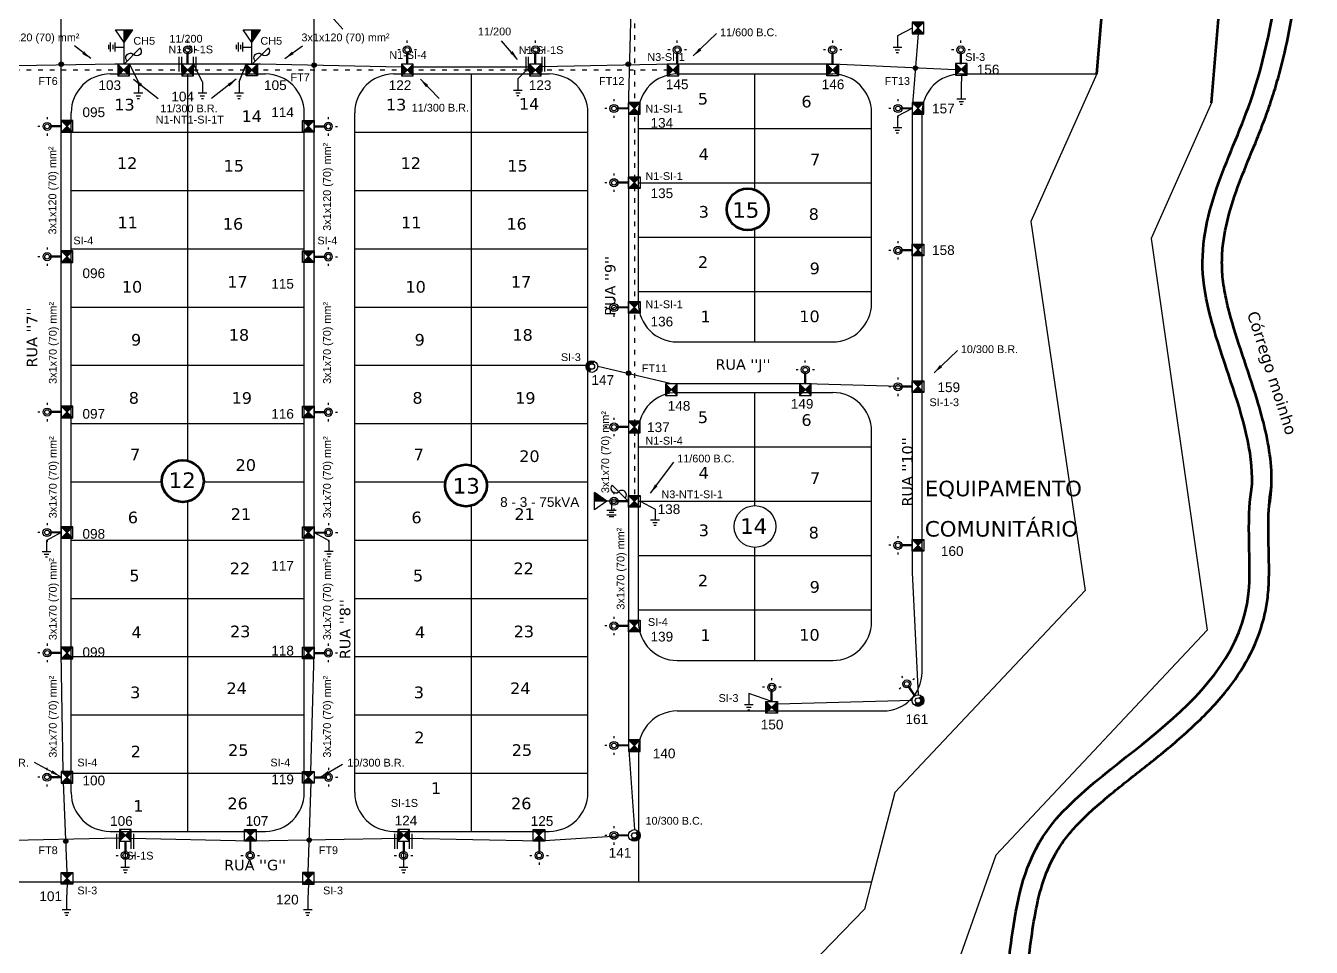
# Model space of a CAD drawing. Header units: millimetres. Extents: x 573 to 1525, y 204 to 1035.
# Drawn here: x 1146.4 to 1477.3, y 524.9 to 762.1 of the extents above; entities that cross this region are included whole.
import ezdxf

# ---------------------------------------------------------------- set-up
doc = ezdxf.new("R2010")
doc.units = ezdxf.units.MM
doc.header["$LTSCALE"] = 0.1
doc.linetypes.add('ACAD_ISO03W100', pattern=[30, 12, -18])
for name, color, linetype in [('Aterramento do neutro', 7, 'Continuous'), ('Chave Seccionadora', 7, 'Continuous'), ('DIVISALOTE', 8, 'Continuous'), ('LAGO', 4, 'Continuous'), ('Linha de Alta', 7, 'ACAD_ISO03W100'), ('Linha de Baixa', 7, 'Continuous'), ('LOTEAMENTO', 7, 'Continuous'), ('Luminária', 7, 'Continuous'), ('Numero do Poste', 7, 'Continuous'), ('Posteamento Quadrado', 7, 'Continuous'), ('Posteamento_circular', 7, 'Continuous'), ('Posto de Transformação de 112-5kVA', 7, 'Continuous'), ('Posto de transformação de 75kVA', 7, 'Continuous'), ('SECCIONAMENTO', 7, 'Continuous'), ('TEXTO', 5, 'Continuous'), ('TEXTO_POSTES', 7, 'Continuous')]:
    doc.layers.add(name, color=color, linetype=linetype)
doc.styles.get("Standard").update_dxf_attribs({"font": 'arial.ttf'})
doc.styles.add('TEXTO ARQ', font='verdana.ttf', dxfattribs={"height": 0.13})
doc.dimstyles.new('ISO-25', dxfattribs={"dimtxt": 2.5, "dimasz": 2.5, "dimexe": 1.25, "dimexo": 0.625, "dimtad": 1, "dimtxsty": 'Standard', "dimcen": 2.5, "dimadec": 0, "dimazin": 0, "dimtfac": 1, "dimtmove": 0, "dimatfit": 3, "dimfxl": 1, "dimarcsym": 0})

# ---------------------------------------------------------------- blocks, each defined once
blk = doc.blocks.new('A$C36D80377')
at = {"layer": 'Posteamento Quadrado'}
h = blk.add_hatch(color=256, dxfattribs=at)
h.paths.add_polyline_path([(3, 3), (0, 3), (1.5, 1.5)])
h.paths.add_polyline_path([(1.5, 1.5), (0, 0), (3, 0)])
blk.add_hatch(color=256, dxfattribs=at).paths.add_polyline_path([(1.5, 1.5), (0, 0), (3, 0)])
for p, q in [((0, 3), (3, 0)), ((3, 3), (0, 0))]:
    blk.add_line(p, q, dxfattribs=at)
blk.add_lwpolyline([(0, 0), (3, 0), (3, 3), (0, 3)], close=True, dxfattribs=at)
blk = doc.blocks.new('A$C2C4B7220')
at = {"layer": 'Posteamento_circular'}
blk.add_hatch(color=256, dxfattribs=at).paths.add_polyline_path([(0, 1.5), (0.79, 1.5, -1), (2.21, 1.5), (3, 1.5, 1)])
for p, q in [((0.79, 1.5), (0, 1.5)), ((2.21, 1.5), (3, 1.5))]:
    blk.add_line(p, q, dxfattribs=at)
for radius in [1.5, 0.706]:
    blk.add_circle((1.5, 1.5), radius, dxfattribs=at)
blk = doc.blocks.new('A$C71C201EE')
at = {"layer": 'Luminária'}
for p, q in [((0.54, 3.66), (0, 3.66)), ((2.39, 5.51), (2.39, 6.05)), ((4.77, 3.66), (4.24, 3.66)), ((2.32, 3.05), (2.27, 2.63)), ((2.27, 0), (2.27, 2.63)), ((2.39, 0), (2.39, 3.04)), ((2.51, 2.63), (2.46, 3.05)), ((2.51, 0), (2.51, 2.63))]:
    blk.add_line(p, q, dxfattribs=at)
for radius in [1.04, 0.618]:
    blk.add_circle((2.39, 3.66), radius, dxfattribs=at)
blk = doc.blocks.new('A$C0ECB1C16')
at = {"layer": 'Luminária'}
for p, q in [((2.39, 4.77), (2.39, 4.24)), ((0.54, 2.39), (0, 2.39)), ((2.39, 0.54), (2.39, 0)), ((3.42, 2.51), (3, 2.46)), ((3, 2.32), (3.42, 2.27)), ((6.05, 2.39), (3.01, 2.39)), ((6.05, 2.51), (3.42, 2.51)), ((6.05, 2.27), (3.42, 2.27))]:
    blk.add_line(p, q, dxfattribs=at)
for radius in [1.04, 0.618]:
    blk.add_circle((2.39, 2.39), radius, dxfattribs=at)
blk = doc.blocks.new('A$C404656BC')
at = {"layer": 'SECCIONAMENTO'}
for p, q in [((0, 4.8), (0, 0)), ((0.84, 4.8), (0.84, 0))]:
    blk.add_line(p, q, dxfattribs=at)
blk = doc.blocks.new('A$C0726275B')
at = {"layer": 'Aterramento do neutro'}
for p, q in [((0, 1.12), (2.86, 1.12)), ((2.86, 0), (2.86, 2.25)), ((3.55, 0.56), (3.55, 1.69)), ((4.24, 0.84), (4.24, 1.41))]:
    blk.add_line(p, q, dxfattribs=at)
blk = doc.blocks.new('A$C17DE67E3')
at = {"layer": 'Chave Seccionadora'}
blk.add_line((0, 0), (4.15, 4.09), dxfattribs=at)
for centre, start, end in [((3.32, 3.26), 44.605, 224.442), ((1.64, 1.61), 224.442, 44.605)]:
    blk.add_arc(centre, 1.18, start, end, dxfattribs=at)

msp = doc.modelspace()

# ---------------------------------------------------------------- hatches: boundary and pattern name
at = {"layer": 'Linha de Baixa'}
h = msp.add_hatch(color=256, dxfattribs=at)
h.paths.add_polyline_path([(1155.57, 752.23), (1155.01, 752.23, 0.414214), (1155.57, 751.67)])
h.paths.add_polyline_path([(1155.57, 752.8, 0.414214), (1155.01, 752.23), (1155.57, 752.23)])
h.paths.add_polyline_path([(1156.14, 752.23, 0.414214), (1155.57, 752.8), (1155.57, 752.23)])
h.paths.add_polyline_path([(1155.57, 751.67, 0.414214), (1156.14, 752.23), (1155.57, 752.23)])
h = msp.add_hatch(color=256, dxfattribs=at)
h.paths.add_polyline_path([(1220.64, 751.95), (1220.08, 751.95, 0.414214), (1220.64, 751.38)])
h.paths.add_polyline_path([(1220.64, 752.51, 0.414214), (1220.08, 751.95), (1220.64, 751.95)])
h.paths.add_polyline_path([(1221.21, 751.95, 0.414214), (1220.64, 752.51), (1220.64, 751.95)])
h.paths.add_polyline_path([(1220.64, 751.38, 0.414214), (1221.21, 751.95), (1220.64, 751.95)])
h = msp.add_hatch(color=256, dxfattribs=at)
h.paths.add_polyline_path([(1301.51, 752.23), (1300.94, 752.23, 0.414214), (1301.51, 751.67)])
h.paths.add_polyline_path([(1301.51, 752.8, 0.414214), (1300.94, 752.23), (1301.51, 752.23)])
h.paths.add_polyline_path([(1302.08, 752.23, 0.414214), (1301.51, 752.8), (1301.51, 752.23)])
h.paths.add_polyline_path([(1301.51, 751.67, 0.414214), (1302.08, 752.23), (1301.51, 752.23)])
h = msp.add_hatch(color=256, dxfattribs=at)
h.paths.add_polyline_path([(1375.39, 751.22), (1374.82, 751.22, 0.414214), (1375.39, 750.65)])
h.paths.add_polyline_path([(1375.39, 751.78, 0.414214), (1374.82, 751.22), (1375.39, 751.22)])
h.paths.add_polyline_path([(1375.95, 751.22, 0.414214), (1375.39, 751.78), (1375.39, 751.22)])
h.paths.add_polyline_path([(1375.39, 750.65, 0.414214), (1375.95, 751.22), (1375.39, 751.22)])
h = msp.add_hatch(color=256, dxfattribs=at)
h.paths.add_polyline_path([(1301.57, 672.67), (1301.01, 672.67, 0.414214), (1301.57, 672.1)])
h.paths.add_polyline_path([(1301.57, 673.23, 0.414214), (1301.01, 672.67), (1301.57, 672.67)])
h.paths.add_polyline_path([(1302.14, 672.67, 0.414214), (1301.57, 673.23), (1301.57, 672.67)])
h.paths.add_polyline_path([(1301.57, 672.1, 0.414214), (1302.14, 672.67), (1301.57, 672.67)])
h = msp.add_hatch(color=256, dxfattribs=at)
h.paths.add_polyline_path([(1156.72, 552.16), (1156.15, 552.16, 0.414214), (1156.72, 551.59)])
h.paths.add_polyline_path([(1156.72, 552.72, 0.414214), (1156.15, 552.16), (1156.72, 552.16)])
h.paths.add_polyline_path([(1157.28, 552.16, 0.414214), (1156.72, 552.72), (1156.72, 552.16)])
h.paths.add_polyline_path([(1156.72, 551.59, 0.414214), (1157.28, 552.16), (1156.72, 552.16)])
h = msp.add_hatch(color=256, dxfattribs=at)
h.paths.add_polyline_path([(1219.4, 552.47), (1218.83, 552.47, 0.414214), (1219.4, 551.9)])
h.paths.add_polyline_path([(1219.4, 553.03, 0.414214), (1218.83, 552.47), (1219.4, 552.47)])
h.paths.add_polyline_path([(1219.96, 552.47, 0.414214), (1219.4, 553.03), (1219.4, 552.47)])
h.paths.add_polyline_path([(1219.4, 551.9, 0.414214), (1219.96, 552.47), (1219.4, 552.47)])
at = {"layer": 'Posto de Transformação de 112-5kVA'}
msp.add_hatch(color=256, dxfattribs=at).paths.add_polyline_path([(1292.78, 641.91), (1292.78, 639.7), (1296, 639.7)])
at = {"layer": 'Posto de transformação de 75kVA'}
for points in [[(1173.94, 761.03), (1171.73, 761.03), (1171.73, 757.8)], [(1206.82, 761.03), (1204.61, 761.03), (1204.61, 757.8)]]:
    msp.add_hatch(color=256, dxfattribs=at).paths.add_polyline_path(points)

# ---------------------------------------------------------------- linework, layer by layer
at = {"layer": 'Aterramento do neutro'}
for p, q in [((1374.57, 761.51), (1370.77, 759.49)), ((1175.4, 747.66), (1173.11, 752.23)), ((1191.9, 747.66), (1189.61, 752.23)), ((1201.32, 747.66), (1203.11, 752.23)), ((1276.11, 751.48), (1273.08, 748.42)), ((1387.23, 749.35), (1387.21, 746.18)), ((1374.57, 740.81), (1370.77, 738.79)), ((1304.57, 639.7), (1308.38, 637.67)), ((1155.57, 631.65), (1151.77, 629.63)), ((1220.65, 631.65), (1224.45, 629.63)), ((1338.44, 588.14), (1332.52, 590.24)), ((1172.03, 552.16), (1172.03, 548.32)), ((1243.66, 552.16), (1243.66, 548.32)), ((1157.09, 541.11), (1156.92, 537.41)), ((1219.17, 541.11), (1219, 537.41))]:
    msp.add_line(p, q, dxfattribs=at)
at = {"layer": 'DIVISALOTE'}
for p, q in [((1188.11, 650.11), (1188.11, 749.7)), ((1261.11, 648.95), (1261.11, 749.7)), ((1334.11, 719.88), (1334.11, 749.7)), ((1158.11, 734.7), (1218.11, 734.7)), ((1231.11, 734.7), (1291.11, 734.7)), ((1304.11, 735.7), (1364.11, 735.7)), ((1304.11, 721.7), (1340.01, 721.7)), ((1340.01, 721.7), (1364.11, 721.7)), ((1158.11, 719.7), (1218.11, 719.7)), ((1231.11, 719.7), (1291.11, 719.7)), ((1334.11, 706.42), (1334.11, 709.8)), ((1304.11, 707.7), (1338.68, 707.7)), ((1334.11, 680.7), (1334.11, 706.42)), ((1338.68, 707.7), (1364.11, 707.7)), ((1158.11, 704.7), (1218.11, 704.7)), ((1231.11, 704.7), (1291.11, 704.7)), ((1304.11, 693.7), (1364.11, 693.7)), ((1158.11, 689.7), (1218.11, 689.7)), ((1231.11, 689.7), (1291.11, 689.7)), ((1158.11, 674.7), (1218.11, 674.7)), ((1231.11, 674.7), (1291.11, 674.7)), ((1334.11, 638.57), (1334.11, 667.7)), ((1158.11, 659.7), (1218.11, 659.7)), ((1231.11, 659.7), (1291.11, 659.7)), ((1304.11, 653.7), (1364.11, 653.7)), ((1158.11, 644.7), (1181.46, 644.7)), ((1192.21, 644.7), (1196.89, 644.7)), ((1196.89, 644.7), (1218.11, 644.7)), ((1231.11, 644.7), (1254.43, 644.7)), ((1265.01, 644.7), (1269.89, 644.7)), ((1269.89, 644.7), (1291.11, 644.7)), ((1188.11, 635.92), (1188.11, 639.66)), ((1304.11, 639.7), (1340.01, 639.7)), ((1340.01, 639.7), (1364.11, 639.7)), ((1188.11, 554.7), (1188.11, 635.92)), ((1261.11, 635.92), (1261.11, 638.56)), ((1261.11, 554.7), (1261.11, 635.92)), ((1158.11, 629.7), (1218.11, 629.7)), ((1231.11, 629.7), (1291.11, 629.7)), ((1304.11, 625.7), (1338.68, 625.7)), ((1334.11, 624.42), (1334.11, 627.82)), ((1338.68, 625.7), (1364.11, 625.7)), ((1334.11, 598.7), (1334.11, 624.42)), ((1158.11, 614.7), (1218.11, 614.7)), ((1231.11, 614.7), (1291.11, 614.7)), ((1304.11, 611.7), (1364.11, 611.7)), ((1158.11, 599.7), (1218.11, 599.7)), ((1231.11, 599.7), (1291.11, 599.7)), ((1158.11, 584.7), (1218.11, 584.7)), ((1231.11, 584.7), (1291.11, 584.7)), ((1158.11, 569.7), (1218.11, 569.7)), ((1231.11, 569.7), (1291.11, 569.7))]:
    msp.add_line(p, q, dxfattribs=at)
at = {"layer": 'DIVISALOTE', "lineweight": 100}
for centre in [(1332.25, 714.84), (1186.84, 644.88), (1259.72, 643.75)]:
    msp.add_circle(centre, 5.38, dxfattribs=at)
at = {"layer": 'DIVISALOTE'}
msp.add_circle((1334.11, 633.2), 5.38, dxfattribs=at)
at = {"layer": 'LAGO', "lineweight": 100}
for points, knots in [([(1462.06, 644.1), (1462.61, 660.73), (1439.57, 700.1), (1468.2, 746.56), (1471.95, 812.75), (1473.83, 875.49), (1439.13, 926.99), (1429.75, 969.13), (1357.54, 1000.03), (1270.32, 1011.26), (1193.28, 969.83), (1129.53, 1001.82), (1072.08, 1023.48), (1030.82, 993.52), (981.75, 1026.02), (933.58, 999.02), (889.39, 1013.23), (858.55, 1024.06), (847.39, 1033.05), (845.53, 1034.69)], [469.927495, 469.927495, 469.927495, 469.927495, 515.302083, 561.553533, 627.177927, 687.327653, 765.941716, 803.044037, 895.803918, 992.150046, 1050.67284, 1148.336728, 1190.597263, 1233.672696, 1283.026556, 1336.757734, 1380.334038, 1416.623434, 1424.287961, 1424.287961, 1424.287961, 1424.287961]), ([(1466.43, 638.23), (1466.64, 639.29), (1466.79, 640.36), (1467.17, 644.17), (1467.13, 646.91), (1466.61, 652.37), (1466.13, 655.09), (1464.91, 660.5), (1464.16, 663.18), (1462.17, 669.74), (1460.85, 673.59), (1458.34, 681.09), (1457.16, 684.74), (1455.8, 689.92), (1455.41, 691.56), (1454.91, 694.19), (1454.75, 695.2), (1454.51, 697.04), (1454.43, 697.88), (1454.33, 699.54), (1454.31, 700.37), (1454.31, 702.82), (1454.42, 704.43), (1454.96, 709), (1455.62, 711.93), (1457.35, 717.83), (1458.43, 720.8), (1460.8, 726.85), (1462.1, 729.93), (1464.04, 734.74), (1464.69, 736.4), (1465.95, 739.79), (1466.56, 741.52), (1467.7, 745.02), (1468.23, 746.78), (1469.73, 752.11), (1470.59, 755.72), (1472.82, 766.63), (1473.86, 774.02), (1475.37, 788.73), (1475.85, 796.05), (1476.35, 805.74), (1476.47, 808.31), (1476.71, 813.63), (1476.83, 816.38), (1477.04, 821.83), (1477.12, 824.52), (1477.29, 832.54), (1477.29, 837.79), (1476.91, 846.81), (1476.63, 850.6), (1475.84, 857.3), (1475.4, 860.2), (1474.72, 863.78), (1474.58, 864.47), (1474.44, 865.15)], [465.386425, 465.386425, 465.386425, 465.386425, 467.942853, 467.942853, 474.468393, 474.468393, 480.993932, 480.993932, 487.519471, 487.519471, 497.066103, 497.066103, 506.612736, 506.612736, 511.252719, 511.252719, 514.251927, 514.251927, 516.871004, 516.871004, 519.490081, 519.490081, 524.728235, 524.728235, 534.435257, 534.435257, 544.142279, 544.142279, 553.849301, 553.849301, 558.828076, 558.828076, 563.824646, 563.824646, 568.821217, 568.821217, 578.814358, 578.814358, 598.80064, 598.80064, 618.786922, 618.786922, 626.091888, 626.091888, 634.141372, 634.141372, 642.190855, 642.190855, 658.289823, 658.289823, 670.13144, 670.13144, 679.280501, 679.280501, 681.437447, 681.437447, 681.437447, 681.437447]), ([(1343.87, 251.76), (1342.17, 270.16), (1343.04, 298.08), (1386.9, 319.73), (1399.64, 361.94), (1440.07, 407.09), (1363.16, 479.19), (1405.46, 505.18), (1393.17, 561.59), (1467.88, 591.48), (1460.35, 633.56), (1462.06, 644.1)], [14.838642, 14.838642, 14.838642, 14.838642, 64.278237, 95.465962, 147.532314, 191.341941, 250.05609, 295.68497, 353.260615, 416.209166, 434.449792, 434.449792, 434.449792, 434.449792]), ([(1348.85, 252.22), (1348.44, 256.62), (1348.17, 260.9), (1348.09, 269.08), (1348.29, 272.98), (1349.22, 279.64), (1349.87, 282.49), (1351.66, 287.74), (1352.81, 290.15), (1354.99, 293.48), (1355.81, 294.56), (1357.63, 296.61), (1358.67, 297.62), (1360.94, 299.62), (1362.17, 300.61), (1365.6, 303.21), (1367.92, 304.82), (1372.66, 308.16), (1375.09, 309.9), (1378.6, 312.75), (1379.75, 313.73), (1381.96, 315.79), (1383.01, 316.86), (1386.01, 320.15), (1387.81, 322.45), (1391.13, 327.21), (1392.64, 329.67), (1396.44, 336.31), (1398.57, 340.57), (1402.82, 349.08), (1404.94, 353.33), (1407.81, 358.42), (1408.35, 359.36), (1409.31, 360.98), (1409.73, 361.66), (1410.58, 363.02), (1411.01, 363.71), (1412.34, 365.77), (1413.25, 367.16), (1416.06, 371.46), (1417.99, 374.41), (1421.56, 380.58), (1423.2, 383.79), (1425.39, 389.62), (1426.11, 392.14), (1427.02, 397.39), (1427.2, 400.12), (1426.93, 404.46), (1426.73, 406.01), (1426.1, 409.14), (1425.68, 410.7), (1424.05, 415.75), (1422.48, 419.23), (1418.8, 426.17), (1416.68, 429.64), (1412.17, 436.53), (1409.77, 439.96), (1404.95, 446.69), (1402.53, 449.99), (1397.94, 456.39), (1395.78, 459.49), (1392.32, 464.82), (1390.94, 467.12), (1388.92, 470.94), (1388.19, 472.53), (1387.42, 474.61), (1387.22, 475.22), (1386.9, 476.38), (1386.77, 476.92), (1386.59, 477.98), (1386.53, 478.48), (1386.43, 480.01), (1386.48, 480.98), (1386.8, 482.86), (1387.05, 483.78), (1387.77, 485.65), (1388.22, 486.59), (1389.31, 488.52), (1389.95, 489.51), (1391.66, 492), (1392.82, 493.53), (1395.22, 496.76), (1396.46, 498.46), (1398.14, 501.11), (1398.64, 501.94), (1399.46, 503.43), (1399.79, 504.08), (1400.92, 506.47), (1401.57, 508.22), (1402.64, 511.77), (1403.07, 513.56), (1404.02, 518.26), (1404.43, 521.17), (1405.22, 526.96), (1405.6, 529.84), (1406.6, 535.5), (1407.21, 538.27), (1408.89, 543.64), (1409.95, 546.24), (1412.08, 550.05), (1412.89, 551.32), (1414.24, 553.14), (1414.69, 553.71), (1415.65, 554.86), (1416.17, 555.44), (1417.78, 557.19), (1418.97, 558.36), (1422.74, 561.86), (1425.58, 564.22), (1431.62, 569.05), (1434.81, 571.53), (1441.22, 576.72), (1444.44, 579.44), (1450.58, 585.26), (1453.51, 588.36), (1458.24, 594.49), (1460.15, 597.44), (1463.31, 603.77), (1464.57, 607.16), (1465.67, 612.15), (1465.91, 613.55), (1466.17, 615.83), (1466.25, 616.7), (1466.36, 618.41), (1466.39, 619.27), (1466.44, 621.84), (1466.42, 623.55), (1466.33, 628.18), (1466.22, 631.11), (1466.3, 637.02), (1466.48, 639.99), (1466.97, 643.11), (1466.98, 643.2), (1467, 643.29)], [14.838642, 14.838642, 14.838642, 14.838642, 26.908697, 26.908697, 38.978753, 38.978753, 49.080389, 49.080389, 59.182025, 59.182025, 64.361338, 64.361338, 69.540651, 69.540651, 74.719964, 74.719964, 83.117572, 83.117572, 91.515181, 91.515181, 95.64035, 95.64035, 99.765518, 99.765518, 108.015855, 108.015855, 116.266191, 116.266191, 129.965363, 129.965363, 143.664534, 143.664534, 146.791915, 146.791915, 149.076143, 149.076143, 151.360371, 151.360371, 155.928828, 155.928828, 165.308323, 165.308323, 174.687819, 174.687819, 181.319352, 181.319352, 187.950885, 187.950885, 191.540001, 191.540001, 195.129117, 195.129117, 203.180702, 203.180702, 211.232287, 211.232287, 219.283871, 219.283871, 227.335456, 227.335456, 235.38704, 235.38704, 242.019209, 242.019209, 247.318518, 247.318518, 249.691299, 249.691299, 252.08918, 252.08918, 254.48706, 254.48706, 259.647517, 259.647517, 264.807974, 264.807974, 269.968431, 269.968431, 275.128888, 275.128888, 282.607841, 282.607841, 290.086795, 290.086795, 293.312996, 293.312996, 295.693141, 295.693141, 301.796337, 301.796337, 307.899533, 307.899533, 317.737301, 317.737301, 327.575069, 327.575069, 337.412838, 337.412838, 347.250606, 347.250606, 352.292615, 352.292615, 354.624419, 354.624419, 356.956224, 356.956224, 361.619832, 361.619832, 370.773487, 370.773487, 379.927141, 379.927141, 389.080795, 389.080795, 398.234449, 398.234449, 405.693352, 405.693352, 413.152255, 413.152255, 415.963529, 415.963529, 417.65302, 417.65302, 419.342511, 419.342511, 422.721493, 422.721493, 428.498318, 428.498318, 434.275144, 434.275144, 434.449792, 434.449792, 434.449792, 434.449792])]:
    msp.add_open_spline(points, degree=3, knots=knots, dxfattribs=at)
at = {"layer": 'Linha de Alta'}
for p, q in [((1303.07, 885.7), (1303.07, 639.7)), ((1131.61, 750.73), (1171.61, 750.73)), ((1171.61, 750.73), (1204.61, 750.73)), ((1204.61, 750.73), (1244.61, 750.73)), ((1244.61, 750.73), (1277.61, 750.73)), ((1277.61, 750.73), (1312.61, 750.73))]:
    msp.add_line(p, q, dxfattribs=at)
at = {"layer": 'Linha de Baixa'}
for p, q in [((1220.65, 736.2), (1220.65, 776.2)), ((1302.37, 775.42), (1301.48, 740.69)), ((1155.57, 736.2), (1155.57, 770)), ((1376.07, 760.01), (1374.57, 740.81)), ((1169.35, 752.23), (1133.11, 751.57)), ((1206.88, 752.23), (1169.35, 752.23)), ((1243.11, 751.48), (1206.88, 752.23)), ((1276.11, 751.48), (1246.11, 751.49)), ((1313.01, 752.23), (1279.11, 751.5)), ((1354.11, 752.23), (1313.01, 752.23)), ((1385.61, 750.73), (1354.11, 752.23)), ((1301.57, 740.81), (1301.57, 721.7)), ((1374.57, 740.81), (1374.57, 700.8)), ((1155.57, 702.65), (1155.57, 736.2)), ((1220.65, 702.65), (1220.65, 736.2)), ((1301.57, 721.7), (1301.57, 689.58)), ((1155.57, 662.65), (1155.57, 702.65)), ((1220.65, 662.65), (1220.65, 702.65)), ((1374.57, 700.8), (1374.57, 660.8)), ((1301.57, 689.58), (1301.57, 658.81)), ((1312.61, 669.89), (1293.63, 674.37)), ((1347.06, 669.89), (1312.61, 669.89)), ((1374.57, 669.16), (1347.06, 669.89)), ((1155.57, 631.65), (1155.57, 662.65)), ((1220.65, 631.65), (1220.65, 662.65)), ((1301.57, 658.81), (1301.57, 639.7)), ((1374.57, 660.8), (1374.57, 621.35)), ((1301.57, 639.7), (1301.57, 607.58)), ((1155.57, 600.65), (1155.57, 631.65)), ((1220.65, 600.65), (1220.65, 631.65)), ((1374.57, 621.35), (1376.07, 589.89)), ((1301.57, 607.58), (1301.57, 576.81)), ((1156.04, 570.1), (1155.57, 600.65)), ((1219.83, 570.1), (1220.65, 600.65)), ((1374.57, 588.39), (1339.94, 587.48)), ((1301.57, 576.81), (1303.07, 555.16)), ((1157.07, 544.09), (1156.16, 567.36)), ((1219.15, 544.09), (1219.88, 567.34)), ((1170.66, 552.95), (1132.56, 552.16)), ((1204.31, 552.16), (1173.51, 552.83)), ((1242.91, 552.91), (1204.31, 552.16)), ((1278.56, 552.16), (1244.41, 552.91)), ((1301.57, 553.66), (1278.56, 552.16))]:
    msp.add_line(p, q, dxfattribs=at)
for centre in [(1155.57, 752.23), (1220.64, 751.95), (1301.51, 752.23), (1375.39, 751.22), (1301.57, 672.67), (1156.72, 552.16), (1219.4, 552.47)]:
    msp.add_circle(centre, 0.566, dxfattribs=at)
at = {"layer": 'LOTEAMENTO', "lineweight": 100}
for p, q in [((1422.08, 749.7), (1428.06, 820.51)), ((1451.59, 742.28), (1457.52, 812.76))]:
    msp.add_line(p, q, dxfattribs=at)
at = {"layer": 'LOTEAMENTO'}
for p, q in [((1168.11, 749.7), (1208.11, 749.7)), ((1241.11, 749.7), (1281.11, 749.7)), ((1314.11, 749.7), (1354.11, 749.7)), ((1387.11, 749.7), (1422.08, 749.7)), ((1422.08, 749.7), (1405.11, 711.7)), ((1451.59, 742.28), (1436.04, 707.37)), ((1158.11, 564.7), (1158.11, 739.7)), ((1158.11, 564.7), (1158.11, 739.7)), ((1218.11, 564.7), (1218.11, 739.7)), ((1231.11, 564.7), (1231.11, 739.7)), ((1291.11, 564.7), (1291.11, 739.7)), ((1304.11, 690.7), (1304.11, 739.7)), ((1364.11, 690.7), (1364.11, 739.7)), ((1377.11, 595.7), (1377.11, 739.7)), ((1405.11, 711.7), (1419.11, 616.7)), ((1436.04, 707.37), (1450.48, 606.47)), ((1314.11, 680.7), (1354.11, 680.7)), ((1314.11, 667.7), (1354.11, 667.7)), ((1314.11, 667.7), (1354.11, 667.7)), ((1304.11, 608.7), (1304.11, 657.7)), ((1364.11, 608.7), (1364.11, 657.7)), ((1377.11, 608.7), (1377.11, 657.7)), ((1419.11, 616.7), (1370.11, 564.7)), ((1450.48, 606.47), (1396.1, 548.54)), ((1314.11, 598.7), (1354.11, 598.7)), ((1314.11, 585.7), (1367.11, 585.7)), ((1304.11, 575.7), (1304.11, 541.7)), ((1370.11, 564.7), (1364.11, 541.7)), ((1168.11, 554.7), (1208.11, 554.7)), ((1241.11, 554.7), (1281.11, 554.7)), ((1396.1, 548.54), (1383.83, 513.82)), ((1134.11, 541.7), (1364.11, 541.7)), ((1364.11, 541.7), (1362.28, 534.69)), ((1362.28, 534.69), (1337.11, 508.7))]:
    msp.add_line(p, q, dxfattribs=at)
for centre, start, end in [((1168.11, 739.7), 90, 180), ((1208.11, 739.7), 0, 90), ((1241.11, 739.7), 90, 180), ((1281.11, 739.7), 0, 90), ((1314.11, 739.7), 90, 180), ((1354.11, 739.7), 0, 90), ((1387.11, 739.7), 90, 180), ((1314.11, 690.7), 180, 270), ((1354.11, 690.7), 270, 0), ((1314.11, 657.7), 90, 180), ((1354.11, 657.7), 0, 90), ((1314.11, 608.7), 180, 270), ((1354.11, 608.7), 270, 0), ((1367.11, 595.7), 270, 0), ((1314.11, 575.7), 90, 180), ((1168.11, 564.7), 180, 270), ((1208.11, 564.7), 270, 0), ((1241.11, 564.7), 180, 270), ((1281.11, 564.7), 270, 0)]:
    msp.add_arc(centre, 10, start, end, dxfattribs=at)
at = {"layer": 'Posto de Transformação de 112-5kVA'}
for p, q in [((1296, 639.7), (1292.78, 641.91)), ((1292.78, 637.48), (1292.78, 641.91)), ((1296, 639.7), (1292.78, 637.48)), ((1301.57, 639.7), (1292.78, 639.7)), ((1297.18, 639.7), (1297.18, 637.39)), ((1296, 637.39), (1298.35, 637.39)), ((1296, 636.23), (1298.35, 636.23)), ((1297.76, 636.81), (1296.59, 636.81)), ((1297.76, 635.66), (1296.59, 635.66))]:
    msp.add_line(p, q, dxfattribs=at)
at = {"layer": 'Posto de transformação de 75kVA'}
for p, q in [((1171.73, 757.8), (1169.52, 761.03)), ((1169.52, 761.03), (1173.94, 761.03)), ((1171.73, 757.8), (1173.94, 761.03)), ((1171.73, 752.23), (1171.73, 761.03)), ((1202.4, 761.03), (1206.82, 761.03)), ((1204.61, 757.8), (1202.4, 761.03)), ((1204.61, 752.23), (1204.61, 761.03)), ((1204.61, 757.8), (1206.82, 761.03)), ((1168.27, 755.45), (1168.27, 757.81)), ((1169.42, 755.45), (1169.42, 757.81)), ((1201.15, 755.45), (1201.15, 757.81)), ((1202.3, 755.45), (1202.3, 757.81)), ((1167.69, 757.22), (1167.69, 756.04)), ((1168.85, 757.22), (1168.85, 756.04)), ((1169.42, 756.63), (1171.73, 756.63)), ((1200.57, 757.22), (1200.57, 756.04)), ((1201.73, 757.22), (1201.73, 756.04)), ((1202.3, 756.63), (1204.61, 756.63))]:
    msp.add_line(p, q, dxfattribs=at)

# ---------------------------------------------------------------- block references
at = {"layer": 'Aterramento do neutro'}
for p, rotation in [((1369.64, 759.49), 269.9999999999981), ((1271.96, 748.42), 270), ((1174.28, 747.66), 270), ((1190.78, 747.66), 270), ((1200.19, 747.66), 270), ((1386.09, 746.18), 270), ((1369.64, 738.79), 269.9999999999981), ((1150.64, 629.63), 269.9999999999981), ((1331.4, 590.24), 270), ((1170.91, 548.32), 270), ((1242.54, 548.32), 270), ((1155.8, 537.41), 270), ((1217.87, 537.41), 270)]:
    msp.add_blockref('A$C0726275B', p, dxfattribs=dict(at, rotation=rotation))
at = {"layer": 'Aterramento do neutro', "xscale": -1, "rotation": 90.00000000000192}
for p in [(1309.5, 637.67), (1225.58, 629.63)]:
    msp.add_blockref('A$C0726275B', p, dxfattribs=at)
at = {"layer": 'Chave Seccionadora', "xscale": -1, "rotation": 270}
for p in [(1171.73, 752.23), (1204.73, 752.23)]:
    msp.add_blockref('A$C17DE67E3', p, dxfattribs=at)
at = {"layer": 'Chave Seccionadora', "rotation": 90}
msp.add_blockref('A$C17DE67E3', (1301.44, 639.68), dxfattribs=at)
at = {"layer": 'Luminária'}
for p, rotation in [((1185.72, 758.28), 269.9999984738364), ((1344.67, 675.94), 270), ((1369.89, 593.33), 303.7851274145483), ((1336.05, 594.19), 270), ((1174.42, 546.11), 90), ((1206.58, 546.11), 90), ((1246.05, 546.11), 90), ((1280.95, 546.11), 90)]:
    msp.add_blockref('A$C0ECB1C16', p, dxfattribs=dict(at, rotation=rotation))
for name, p in [('A$C71C201EE', (1242.22, 752.23)), ('A$C71C201EE', (1275.22, 752.23)), ('A$C71C201EE', (1311.72, 752.23)), ('A$C71C201EE', (1351.72, 752.23)), ('A$C71C201EE', (1384.72, 752.23)), ('A$C0ECB1C16', (1295.43, 738.42)), ('A$C0ECB1C16', (1368.53, 738.42)), ('A$C0ECB1C16', (1149.53, 733.81)), ('A$C0ECB1C16', (1295.43, 719.31)), ('A$C0ECB1C16', (1149.53, 700.26)), ('A$C0ECB1C16', (1368.53, 701.89)), ('A$C0ECB1C16', (1295.43, 687.19)), ('A$C0ECB1C16', (1368.53, 666.78)), ('A$C0ECB1C16', (1149.53, 660.26)), ('A$C0ECB1C16', (1295.43, 656.42)), ('A$C0ECB1C16', (1295.43, 637.31)), ('A$C0ECB1C16', (1149.51, 629.26)), ('A$C0ECB1C16', (1368.53, 625.96)), ('A$C0ECB1C16', (1295.43, 605.19)), ('A$C0ECB1C16', (1149.53, 598.26)), ('A$C0ECB1C16', (1295.43, 574.42)), ('A$C0ECB1C16', (1149.5, 566.26)), ('A$C0ECB1C16', (1295.43, 551.26))]:
    msp.add_blockref(name, p, dxfattribs=at)
at = {"layer": 'Luminária', "xscale": -1}
for p in [(1226.69, 733.81), (1226.69, 700.26), (1226.69, 660.26), (1226.71, 629.26), (1226.69, 598.26), (1226.72, 566.26)]:
    msp.add_blockref('A$C0ECB1C16', p, dxfattribs=at)
at = {"layer": 'Posteamento Quadrado'}
for p in [(1374.57, 760.01), (1301.57, 739.31), (1374.57, 739.31), (1155.57, 734.7), (1155.57, 701.15), (1155.57, 661.15), (1301.57, 657.31), (1155.57, 630.15), (1155.57, 599.15), (1301.57, 575.31), (1155.57, 567.15)]:
    msp.add_blockref('A$C36D80377', p, dxfattribs=at)
for p, rotation in [((1170.11, 752.23), 270), ((1186.61, 752.23), 270), ((1243.11, 752.23), 270), ((1276.11, 752.23), 270), ((1311.51, 752.23), 270), ((1385.73, 752.35), 270), ((1311.11, 669.89), 270), ((1345.56, 669.89), 270), ((1170.53, 555.16), 270.0000000000027), ((1245.16, 552.16), 90), ((1217.65, 541.09), 2.717825964282384e-12)]:
    msp.add_blockref('A$C36D80377', p, dxfattribs=dict(at, rotation=rotation))
at = {"layer": 'Posteamento Quadrado', "xscale": -1}
for p, rotation in [((1206.11, 752.23), 90), ((1352.61, 749.23), 270), ((1301.57, 723.2), 180), ((1374.57, 705.85), 180), ((1301.57, 691.08), 180), ((1374.57, 670.66), 180), ((1301.57, 641.2), 180), ((1374.57, 629.85), 180), ((1301.57, 609.08), 180), ((1339.94, 588.14), 89.99999999999999), ((1205.69, 552.16), 359.9999999999973), ((1280.06, 552.16), 359.9999999999973), ((1158.57, 541.09), 359.9999999999973)]:
    msp.add_blockref('A$C36D80377', p, dxfattribs=dict(at, rotation=rotation))
for p in [(1220.65, 734.7), (1220.65, 701.15), (1220.65, 661.15), (1220.65, 630.15), (1220.65, 599.15), (1220.68, 567.15)]:
    msp.add_blockref('A$C36D80377', p, dxfattribs=at)
at = {"layer": 'Posteamento_circular'}
for p, rotation in [((1292.87, 672.39), 65.56644791065467), ((1375.77, 590.49), 233.2175595654953), ((1302.76, 555.75), 233.2175595654953)]:
    msp.add_blockref('A$C2C4B7220', p, dxfattribs=dict(at, rotation=rotation))
at = {"layer": 'SECCIONAMENTO', "yscale": 0.7999999999999545, "zscale": 0.8, "rotation": 180}
for p, xscale in [((1185.94, 754.15), -0.8000000000000682), ((1190.28, 754.15), 0.8000000000000682), ((1275.18, 754.15), -0.8000000000000682), ((1280.05, 754.15), 0.8000000000000682), ((1169.88, 554.08), -0.8000000000000682), ((1174.22, 554.08), 0.8000000000000682), ((1241.44, 554.08), -0.8000000000000682), ((1245.9, 554.08), 0.8000000000000682)]:
    msp.add_blockref('A$C404656BC', p, dxfattribs=dict(at, xscale=xscale))

# ---------------------------------------------------------------- texts
at = {"layer": 'Numero do Poste', "char_height": 2.5, "width": 5.5819, "attachment_point": 1}
for s, insert in [('156', (1391.2, 752.09)), ('103', (1165.13, 748.06)), ('105', (1207.75, 748.06)), ('122', (1239.84, 748.06)), ('123', (1275.9, 748.06)), ('145', (1311.17, 748.28)), ('146', (1351.29, 748.28)), ('104', (1183.89, 745.13)), ('157', (1379.69, 742.05)), ('095', (1161.02, 741.09)), ('114', (1209.61, 741.09)), ('134', (1307.23, 738.36)), ('135', (1307.23, 720.24)), ('158', (1379.69, 705.6)), ('096', (1161.02, 699.64)), ('115', (1209.61, 696.92)), ('136', (1307.23, 687.2)), ('147', (1292.02, 672.16)), ('159', (1381.08, 670.29)), ('148', (1311.65, 665.51)), ('149', (1343.33, 666.03)), ('097', (1161.02, 663.45)), ('116', (1209.61, 663.45)), ('137', (1306.34, 660)), ('138', (1309.06, 638.9)), ('098', (1161.02, 632.55)), ('160', (1381.96, 628.11)), ('117', (1209.61, 624.34)), ('139', (1307.23, 606.09)), ('118', (1209.61, 602.48)), ('099', (1161.02, 602.08)), ('150', (1335.6, 583.45)), ('161', (1372.86, 584.82)), ('140', (1307.81, 576.02)), ('119', (1209.61, 569.35)), ('100', (1161.02, 569.06)), ('106', (1168.13, 558.62)), ('107', (1203.03, 558.62)), ('124', (1241.37, 558.74)), ('125', (1276.39, 558.62)), ('141', (1296.47, 550.46)), ('101', (1149.93, 539.26)), ('120', (1210.84, 538.38))]:
    msp.add_mtext(s, dxfattribs=dict(at, insert=insert))
at = {"layer": 'SECCIONAMENTO', "insert": (1268.52, 640.74), "char_height": 2.5, "width": 21.2089, "attachment_point": 1}
msp.add_mtext('8 - 3 - 75kVA', dxfattribs=at)
at = {"layer": 'TEXTO', "style": 'TEXTO ARQ'}
for s, height, p in [('5', 3, (1319.41, 741.82)), ('13', 3, (1169.22, 740.3)), ('13', 3, (1239.13, 740.3)), ('14', 3, (1273.36, 740.48)), ('6', 3, (1346.06, 741.1)), ('14', 3, (1201.96, 737.31)), ('12', 3, (1169.91, 725.24)), ('12', 3, (1242.91, 725.24)), ('4', 3, (1319.61, 727.52)), ('7', 3, (1348.29, 726.16)), ('15', 3, (1197.36, 724.56)), ('15', 3, (1270.36, 724.56)), ('3', 3, (1319.63, 712.71)), ('15', 4, (1328.26, 712.69)), ('8', 3, (1347.94, 712.12)), ('11', 3, (1170.03, 709.97)), ('16', 3, (1197.15, 709.61)), ('11', 3, (1243.03, 709.97)), ('16', 3, (1270.15, 709.61)), ('2', 3, (1319.43, 699.76)), ('9', 3, (1348.19, 698.15)), ('10', 3, (1171.16, 693.4)), ('17', 3, (1198.29, 694.67)), ('10', 3, (1244.16, 693.4)), ('17', 3, (1271.29, 694.67)), ('1', 3, (1320.08, 685.74)), ('10', 3, (1345.52, 685.8)), ('9', 3, (1173.52, 679.76)), ('18', 3, (1198.69, 681.02)), ('9', 3, (1246.52, 679.76)), ('18', 3, (1271.69, 681.02)), ("RUA ''J''", 2.7, (1323.94, 673.57)), ('8', 3, (1172.94, 664.81)), ('19', 3, (1199.41, 664.78)), ('8', 3, (1245.94, 664.81)), ('19', 3, (1272.41, 664.78)), ('5', 3, (1319.41, 659.82)), ('6', 3, (1346.06, 659.1)), ('7', 3, (1173.29, 650.26)), ('7', 3, (1246.29, 650.26)), ('20', 3, (1273.44, 649.8)), ('20', 3, (1200.44, 647.52)), ('12', 4, (1183.19, 643.12)), ('13', 4, (1256.32, 641.67)), ('4', 3, (1319.61, 645.52)), ('7', 3, (1348.29, 644.16)), ('EQUIPAMENTO', 4, (1377.81, 640.98)), ('6', 3, (1172.69, 634.02)), ('21', 3, (1199.19, 634.89)), ('6', 3, (1245.69, 634.02)), ('21', 3, (1272.19, 634.89)), ('COMUNITÁRIO', 4, (1377.82, 630.6)), ('3', 3, (1319.63, 630.71)), ('14', 4, (1330.3, 631.28)), ('8', 3, (1347.94, 630.12)), ('5', 3, (1173.09, 619.07)), ('22', 3, (1198.94, 620.92)), ('5', 3, (1246.09, 619.07)), ('22', 3, (1271.94, 620.92)), ('2', 3, (1319.43, 617.76)), ('9', 3, (1348.19, 616.15)), ('4', 3, (1173.61, 604.45)), ('23', 3, (1199.01, 604.67)), ('4', 3, (1246.61, 604.45)), ('23', 3, (1272.01, 604.67)), ('1', 3, (1320.08, 603.74)), ('10', 3, (1345.52, 603.8)), ('24', 3, (1198.09, 590.05)), ('24', 3, (1271.09, 590.05)), ('3', 3, (1173.3, 588.98)), ('3', 3, (1246.3, 588.98)), ('2', 3, (1246.43, 577.38)), ('2', 3, (1173.43, 573.76)), ('25', 3, (1198.51, 574.13)), ('25', 3, (1271.51, 574.13)), ('1', 3, (1250.72, 564.34)), ('1', 3, (1174.08, 559.74)), ('26', 3, (1198.34, 560.39)), ('26', 3, (1271.34, 560.39)), ("RUA ''G''", 2.7, (1197.48, 544.68))]:
    msp.add_text(s, height=height, dxfattribs=at).set_placement(p)
for s, p in [("RUA ''9''", (1298.19, 687.41)), ("RUA ''7''", (1149.37, 674.14)), ("RUA ''10''", (1374.68, 638.34)), ("RUA ''8''", (1229.96, 599.05))]:
    msp.add_text(s, height=2.7, rotation=90, dxfattribs=at).set_placement(p)
at = {"layer": 'TEXTO', "lineweight": 100, "style": 'TEXTO ARQ'}
msp.add_text('Córrego moinho', height=3, rotation=287.7366, dxfattribs=at).set_placement((1460.72, 688.05))
at = {"layer": 'TEXTO_POSTES', "char_height": 2, "attachment_point": 1}
for s, insert, width in [('11/200', (1262.82, 761.63), 11.3548), ('11/600 B.C.', (1325.12, 761.41), 23.2929), ('3x1x120 (70) mm²', (1137.58, 760.11), 27.3017), ('CH5', (1174.12, 759.23), 16.3629), ('11/200', (1183.38, 759.77), 10.7936), ('CH5', (1206.82, 759.23), 16.3629), ('3x1x120 (70) mm²', (1217.38, 760.11), 27.3017), ('N1-SI-1S', (1183.14, 757.01), 9.6181), ('N1-SI-4', (1239.99, 755.58), 9.6181), ('N1-SI-1S', (1273.31, 756.84), 9.6181), ('N3-SI-1', (1306.41, 755.06), 9.6181), ('SI-3', (1388.23, 755.06), 9.6181), ('FT6', (1149.68, 748.89), 5.8901), ('FT7', (1214.55, 749.83), 5.8901), ('FT12', (1293.98, 748.89), 5.8901), ('FT13', (1367.48, 748.89), 5.8901), ('11/300 B.R.', (1181.06, 741.82), 15.8649), ('11/300 B.R.', (1245.76, 742.01), 15.2895), ('N1-SI-1', (1305.91, 741.77), 9.6181), ('N1-NT1-SI-1T', (1179.86, 738.94), 13.4479), ('N1-SI-1', (1305.91, 724.4), 9.6181), ('SI-4', (1158.67, 707.82), 7.9254), ('SI-4', (1221.49, 707.82), 7.9254), ('N1-SI-1', (1305.91, 691.4), 9.6181), ('10/300 B.R.', (1387.09, 679.84), 23.2929), ('SI-3', (1284.16, 677.79), 9.6181), ('FT11', (1304.97, 674.93), 5.8901), ('SI-1-3', (1379.02, 666.18), 9.6181), ('N1-SI-4', (1305.91, 656.28), 9.6181), ('11/600 B.C.', (1314.09, 651.69), 23.2929), ('N3-NT1-SI-1', (1310.03, 642.48), 9.6181), ('SI-4', (1306.56, 609.61), 9.6181), ('SI-3', (1324.74, 590.03), 9.6181), ('10/300 B.R.', (1132.47, 573.39), 18.3413), ('SI-4', (1159.7, 573.43), 9.6181), ('SI-4', (1209.38, 573.43), 9.6181), ('10/300 B.R.', (1229.19, 573.39), 23.2929), ('SI-1S', (1240.4, 563.01), 9.6181), ('10/300 B.C.', (1305.94, 558.43), 23.2929), ('FT8', (1149.68, 550.85), 5.8901), ('SI-1S', (1172.3, 549.45), 9.6181), ('FT9', (1221.83, 550.85), 5.8901), ('SI-3', (1159.7, 540.49), 9.6181), ('SI-3', (1222.95, 540.49), 9.6181)]:
    msp.add_mtext(s, dxfattribs=dict(at, insert=insert, width=width))
at = {"layer": 'TEXTO_POSTES', "char_height": 2, "width": 27.3017, "attachment_point": 1, "rotation": 90}
for s, insert in [('3x1x120 (70) mm²', (1222.96, 709.31)), ('3x1x120 (70) mm²', (1152.28, 708.37)), ('3x1x70 (70) mm²', (1152.38, 669.9)), ('3x1x70 (70) mm²', (1222.96, 669.9)), ('3x1x70 (70) mm²', (1294.57, 641.8)), ('3x1x70 (70) mm²', (1152.38, 635.32)), ('3x1x70 (70) mm²', (1222.96, 635.32)), ('3x1x70 (70) mm²', (1298.52, 611.79)), ('3x1x70 (70) mm²', (1152.38, 603.94)), ('3x1x70 (70) mm²', (1222.96, 603.94)), ('3x1x70 (70) mm²', (1152.38, 573.68)), ('3x1x70 (70) mm²', (1222.96, 573.68))]:
    msp.add_mtext(s, dxfattribs=dict(at, insert=insert))

# ---------------------------------------------------------------- leaders
at = {"layer": 'TEXTO_POSTES'}
for points in [[(1222.74, 767.14), (1228.05, 761.27)], [(1273.03, 753.46), (1268.85, 758.26)], [(1318.23, 754.33), (1324.25, 760.09)], [(1163.18, 753.66), (1158.94, 756.9)], [(1213.11, 753.66), (1217.65, 756.9)], [(1174.15, 748.36), (1180.49, 743.41)], [(1200.6, 748.36), (1194.26, 743.41)], [(1247.98, 748.36), (1252.82, 743.41)], [(1380.2, 672.76), (1386.21, 678.52)], [(1307.2, 641.79), (1313.21, 649.77)], [(1155.29, 568.87), (1148.7, 572.43)], [(1222.18, 568.65), (1227.95, 571.98)]]:
    msp.add_leader(points, dimstyle='ISO-25', override={"dimgap": 0.625, "dimtad": 0}, dxfattribs=at)

doc.saveas('drawing.dxf')
